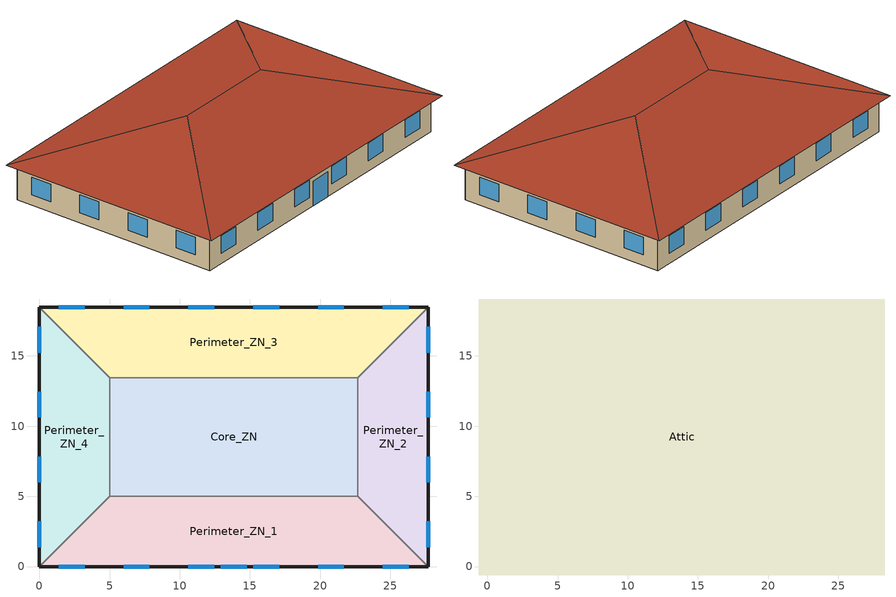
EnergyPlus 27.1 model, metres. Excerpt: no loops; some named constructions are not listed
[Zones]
Core_ZN
 floor ground (ext-slab): 5,13.46 22.69,13.46 22.69,5 5,5 z0
 wall to Perimeter_ZN_1 (int-walls): 5,5 22.69,5 z0:3.05
 wall to Perimeter_ZN_2 (int-walls): 22.69,5 22.69,13.46 z0:3.05
 wall to Perimeter_ZN_3 (int-walls): 22.69,13.46 5,13.46 z0:3.05
 wall to Perimeter_ZN_4 (int-walls): 5,13.46 5,5 z0:3.05
Perimeter_ZN_1
 floor ground (ext-slab): 27.69,0 0,0 5,5 22.69,5 z0
 wall outside (ext-walls): 0,0 27.69,0 z0:3.05
 wall to Perimeter_ZN_4 (int-walls): 5,5 0,0 z0:3.05
 wall to Perimeter_ZN_2 (int-walls): 27.69,0 22.69,5 z0:3.05
 window (TCwindow): 1.39,0 3.22,0 z0.9:2.42
 window (window_south): 6.01,0 7.84,0 / 10.62,0 12.45,0 / 15.24,0 17.07,0 / 19.85,0 21.68,0 / 24.47,0 26.3,0 z0.9:2.42; 12.93,0 14.76,0 z0:2.13
Perimeter_ZN_2
 floor ground (ext-slab): 22.69,13.46 27.69,18.46 27.69,0 22.69,5 z0
 wall outside (ext-walls): 27.69,0 27.69,18.46 z0:3.05
 wall to Perimeter_ZN_3 (int-walls): 27.69,18.46 22.69,13.46 z0:3.05
 window (window_east): 27.69,15.24 27.69,17.07 / 27.69,10.62 27.69,12.45 / 27.69,6.01 27.69,7.84 / 27.69,1.39 27.69,3.22 z0.9:2.42
Perimeter_ZN_3
 floor ground (ext-slab): 5,13.46 0,18.46 27.69,18.46 22.69,13.46 z0
 wall outside (ext-walls): 27.69,18.46 0,18.46 z0:3.05
 wall to Perimeter_ZN_4 (int-walls): 0,18.46 5,13.46 z0:3.05
 window (window_north): 26.3,18.46 24.47,18.46 / 21.68,18.46 19.85,18.46 / 17.07,18.46 15.24,18.46 / 12.45,18.46 10.62,18.46 / 7.84,18.46 6.01,18.46 / 3.22,18.46 1.39,18.46 z0.9:2.42
Perimeter_ZN_4
 floor ground (ext-slab): 5,5 0,0 0,18.46 5,13.46 z0
 wall outside (ext-walls): 0,18.46 0,0 z0:3.05
 window (window_west): 0,3.22 0,1.39 / 0,7.84 0,6.01 / 0,12.45 0,10.62 / 0,17.07 0,15.24 z0.9:2.42
Attic
 floor ground (exposed-floor): -0.6,19.06 0,18.46 0,0 -0.6,-0.6 z3.05; 0,0 27.69,0 28.29,-0.6 -0.6,-0.6 z3.05; 28.29,19.06 28.29,-0.6 27.69,0 27.69,18.46 z3.05; -0.6,19.06 28.29,19.06 27.69,18.46 0,18.46 z3.05
 floor to Perimeter_ZN_1 (INT-FLOOR-TOPSIDE): 0,0 5,5 22.69,5 27.69,0 z3.05
 floor to Perimeter_ZN_4 (INT-FLOOR-TOPSIDE): 5,13.46 5,5 0,0 0,18.46 z3.05
 floor to Perimeter_ZN_2 (INT-FLOOR-TOPSIDE): 22.69,5 22.69,13.46 27.69,18.46 27.69,0 z3.05
 floor to Core_ZN (INT-FLOOR-TOPSIDE): 5,13.46 22.69,13.46 22.69,5 5,5 z3.05
 floor to Perimeter_ZN_3 (INT-FLOOR-TOPSIDE): 0,18.46 27.69,18.46 22.69,13.46 5,13.46 z3.05
 roof outside (roofs): 28.29,19.06,3.05 -0.6,19.06,3.05 9.23,9.23,6.33 18.46,9.23,6.33; -0.6,19.06,3.05 -0.6,-0.6,3.05 9.23,9.23,6.33; 28.29,-0.6,3.05 28.29,19.06,3.05 18.46,9.23,6.33; -0.6,-0.6,3.05 28.29,-0.6,3.05 18.46,9.23,6.33 9.23,9.23,6.33
[MaterialProperty:GlazingSpectralData]
WO18RT80SP: 0.3, 0, 0.04, 0.04, 0.305, 0, 0.04, 0.04, 0.31, 0, 0.04, 0.04, 0.315, 0, 0.04, 0.04, 0.32, 0, 0.04, 0.04, 0.325, 0, 0.04, 0.04, 0.33, 0, 0.04, 0.04, 0.335, 0, 0.04, 0.04, 0.34, 0, 0.04, 0.04, 0.345, 0, 0.04, 0.04, 0.35, 0, 0.04, 0.04, 0.355, 0, 0.04, 0.04, 0.36, 0, 0.04, 0.04, 0.365, 0, 0.04, 0.04, 0.37, 0, 0.04, 0.04, 0.375, 0, 0.04, 0.04, 0.38, 0, 0.04, 0.04, 0.385, 0, 0.04, 0.04, 0.39, 0, 0.04, 0.04, 0.395, 0, 0.04, 0.04, 0.4, 0, 0.04, 0.04, 0.405, 0, 0.04, 0.04, 0.41, 0.001, 0.04, 0.04, 0.415, 0.003, 0.04, 0.04, 0.42, 0.006, 0.04, 0.04, 0.425, 0.011, 0.04, 0.04, 0.43, 0.015, 0.041, 0.041, 0.435, 0.023, 0.041, 0.041, 0.44, 0.029, 0.041, 0.041, 0.445, 0.034, 0.041, 0.041, 0.45, 0.039, 0.042, 0.042, 0.455, 0.043, 0.042, 0.042, 0.46, 0.046, 0.042, 0.042, 0.465, 0.051, 0.042, 0.042, 0.47, 0.06, 0.042, 0.042, 0.475, 0.073, 0.043, 0.043, 0.48, 0.094, 0.044, 0.044, 0.485, 0.118, 0.045, 0.045, 0.49, 0.144, 0.046, 0.046, 0.495, 0.161, 0.046, 0.046, 0.5, 0.157, 0.046, 0.046, 0.505, 0.128, 0.045, 0.045, 0.51, 0.09, 0.044, 0.044, 0.515, 0.06, 0.042, 0.042, 0.52, 0.043, 0.042, 0.042, 0.525, 0.036, 0.041, 0.041, 0.53, 0.034, 0.041, 0.041, 0.535, 0.035, 0.041, 0.041, 0.54, 0.039, 0.042, 0.042, 0.545, 0.044, 0.042, 0.042, 0.55, 0.05, 0.042, 0.042, 0.555, 0.056, 0.042, 0.042, 0.56, 0.061, 0.042, 0.042, 0.565, 0.064, 0.043, 0.043, 0.57, 0.065, 0.043, 0.043, 0.575, 0.065, 0.043, 0.043, 0.58, 0.064, 0.043, 0.043, 0.585, 0.061, 0.042, 0.042, 0.59, 0.06, 0.042, 0.042, 0.595, 0.058, 0.042, 0.042, 0.6, 0.057, 0.042, 0.042, 0.605, 0.057, 0.042, 0.042, 0.61, 0.058, 0.042, 0.042, 0.615, 0.059, 0.042, 0.042, 0.62, 0.06, 0.042, 0.042, 0.625, 0.062, 0.042, 0.042, 0.63, 0.063, 0.043, 0.043, 0.635, 0.065, 0.043, 0.043, 0.64, 0.069, 0.043, 0.043, 0.645, 0.073, 0.043, 0.043, 0.65, 0.078, 0.043, 0.043, 0.655, 0.084, 0.043, 0.043, 0.66, 0.09, 0.044, 0.044, 0.665, 0.096, 0.044, 0.044, 0.67, 0.103, 0.044, 0.044, 0.675, 0.111, 0.044, 0.044, 0.68, 0.12, 0.045, 0.045, 0.685, 0.128, 0.045, 0.045, 0.69, 0.139, 0.046, 0.046, 0.695, 0.151, 0.046, 0.046, 0.7, 0.164, 0.047, 0.047, 0.705, 0.18, 0.047, 0.047, 0.71, 0.197, 0.048, 0.048, 0.715, 0.215, 0.049, 0.049, 0.72, 0.234, 0.049, 0.049, 0.725, 0.255, 0.05, 0.05, 0.73, 0.275, 0.051, 0.051, 0.735, 0.296, 0.052, 0.052, 0.74, 0.319, 0.053, 0.053, 0.745, 0.341, 0.054, 0.054, 0.75, 0.361, 0.054, 0.054, 0.755, 0.38, 0.055, 0.055, 0.76, 0.401, 0.056, 0.056, 0.765, 0.419, 0.057, 0.057, 0.77, 0.437, 0.057, 0.057, 0.775, 0.452, 0.058, 0.058, 0.78, 0.466, 0.059, 0.059, 0.785, 0.482, 0.059, 0.059, 0.79, 0.496, 0.06, 0.06, 0.795, 0.509, 0.06, 0.06, 0.8, 0.52, 0.061, 0.061, 0.805, 0.53, 0.061, 0.061, 0.81, 0.538, 0.062, 0.062, 0.815, 0.546, 0.062, 0.062, 0.82, 0.553, 0.062, 0.062, 0.825, 0.555, 0.062, 0.062, 0.83, 0.558, 0.062, 0.062, 0.835, 0.557, 0.062, 0.062, 0.84, 0.555, 0.062, 0.062, 0.845, 0.553, 0.062, 0.062, 0.85, 0.555, 0.062, 0.062, 0.855, 0.556, 0.062, 0.062, 0.86, 0.556, 0.062, 0.062, 0.865, 0.553, 0.062, 0.062, 0.87, 0.553, 0.062, 0.062, 0.875, 0.553, 0.062, 0.062, 0.88, 0.547, 0.062, 0.062, 0.885, 0.547, 0.062, 0.062, 0.89, 0.543, 0.062, 0.062, 0.895, 0.537, 0.061, 0.061, 0.9, 0.529, 0.061, 0.061, 0.905, 0.518, 0.061, 0.061, 0.91, 0.509, 0.06, 0.06, 0.915, 0.498, 0.06, 0.06, 0.92, 0.488, 0.06, 0.06, 0.925, 0.481, 0.059, 0.059, 0.93, 0.471, 0.059, 0.059, 0.935, 0.463, 0.059, 0.059, 0.94, 0.451, 0.058, 0.058, 0.945, 0.445, 0.058, 0.058, 0.95, 0.435, 0.057, 0.057, 0.955, 0.426, 0.057, 0.057, 0.96, 0.418, 0.057, 0.057, 0.965, 0.41, 0.056, 0.056, 0.97, 0.404, 0.056, 0.056, 0.975, 0.399, 0.056, 0.056, 0.98, 0.396, 0.056, 0.056, 0.985, 0.392, 0.056, 0.056, 0.99, 0.39, 0.056, 0.056, 0.995, 0.385, 0.055, 0.055, 1, 0.384, 0.055, 0.055, 1.005, 0.382, 0.055, 0.055, 1.01, 0.38, 0.055, 0.055, 1.015, 0.379, 0.055, 0.055, 1.02, 0.378, 0.055, 0.055, 1.025, 0.377, 0.055, 0.055, 1.03, 0.377, 0.055, 0.055, 1.035, 0.378, 0.055, 0.055, 1.04, 0.379, 0.055, 0.055, 1.045, 0.38, 0.055, 0.055, 1.05, 0.382, 0.055, 0.055, 1.055, 0.386, 0.055, 0.055, 1.06, 0.389, 0.056, 0.056, 1.065, 0.395, 0.056, 0.056, 1.07, 0.4, 0.056, 0.056, 1.075, 0.404, 0.056, 0.056, 1.08, 0.413, 0.057, 0.057, 1.085, 0.421, 0.057, 0.057, 1.09, 0.428, 0.057, 0.057, 1.095, 0.436, 0.057, 0.057, 1.1, 0.448, 0.058, 0.058, 1.105, 0.458, 0.058, 0.058, 1.11, 0.485, 0.059, 0.059, 1.115, 0.5, 0.06, 0.06, 1.12, 0.529, 0.061, 0.061, 1.125, 0.54, 0.062, 0.062, 1.13, 0.557, 0.062, 0.062, 1.135, 0.569, 0.063, 0.063, 1.14, 0.588, 0.064, 0.064, 1.145, 0.598, 0.064, 0.064, 1.15, 0.612, 0.064, 0.064, 1.155, 0.619, 0.065, 0.065, 1.16, 0.627, 0.065, 0.065, 1.165, 0.629, 0.065, 0.065, 1.17, 0.627, 0.065, 0.065, 1.175, 0.624, 0.065, 0.065, 1.18, 0.618, 0.065, 0.065, 1.185, 0.611, 0.064, 0.064, 1.19, 0.601, 0.064, 0.064, 1.195, 0.6, 0.064, 0.064, 1.2, 0.605, 0.064, 0.064, 1.205, 0.611, 0.064, 0.064, 1.21, 0.619, 0.065, 0.065, 1.215, 0.625, 0.065, 0.065, 1.22, 0.634, 0.065, 0.065, 1.225, 0.64, 0.066, 0.066, 1.23, 0.644, 0.066, 0.066, 1.235, 0.647, 0.066, 0.066, 1.24, 0.65, 0.066, 0.066, 1.245, 0.653, 0.066, 0.066, 1.25, 0.656, 0.066, 0.066, 1.255, 0.658, 0.066, 0.066, 1.26, 0.661, 0.066, 0.066, 1.265, 0.662, 0.066, 0.066, 1.27, 0.667, 0.067, 0.067, 1.275, 0.668, 0.067, 0.067, 1.28, 0.671, 0.067, 0.067, 1.285, 0.675, 0.067, 0.067, 1.29, 0.678, 0.067, 0.067, 1.295, 0.679, 0.067, 0.067, 1.3, 0.682, 0.067, 0.067, 1.305, 0.684, 0.067, 0.067, 1.31, 0.687, 0.067, 0.067, 1.315, 0.689, 0.068, 0.068, 1.32, 0.692, 0.068, 0.068, 1.325, 0.693, 0.068, 0.068, 1.33, 0.695, 0.068, 0.068, 1.335, 0.697, 0.068, 0.068, 1.34, 0.698, 0.068, 0.068, 1.345, 0.698, 0.068, 0.068, 1.35, 0.698, 0.068, 0.068, 1.355, 0.695, 0.068, 0.068, 1.36, 0.692, 0.068, 0.068, 1.365, 0.692, 0.068, 0.068, 1.37, 0.687, 0.067, 0.067, 1.375, 0.682, 0.067, 0.067, 1.38, 0.676, 0.067, 0.067, 1.385, 0.678, 0.067, 0.067, 1.39, 0.676, 0.067, 0.067, 1.395, 0.675, 0.067, 0.067, 1.4, 0.676, 0.067, 0.067, 1.405, 0.675, 0.067, 0.067, 1.41, 0.671, 0.067, 0.067, 1.415, 0.67, 0.067, 0.067, 1.42, 0.673, 0.067, 0.067, 1.425, 0.671, 0.067, 0.067, 1.43, 0.668, 0.067, 0.067, 1.435, 0.67, 0.067, 0.067, 1.44, 0.67, 0.067, 0.067, 1.445, 0.668, 0.067, 0.067, 1.45, 0.67, 0.067, 0.067, 1.455, 0.67, 0.067, 0.067, 1.46, 0.673, 0.067, 0.067, 1.465, 0.676, 0.067, 0.067, 1.47, 0.681, 0.067, 0.067, 1.475, 0.684, 0.067, 0.067, 1.48, 0.689, 0.068, 0.068, 1.485, 0.69, 0.068, 0.068, 1.49, 0.695, 0.068, 0.068, 1.495, 0.698, 0.068, 0.068, 1.5, 0.703, 0.068, 0.068, 1.505, 0.706, 0.068, 0.068, 1.51, 0.711, 0.068, 0.068, 1.515, 0.714, 0.069, 0.069, 1.52, 0.718, 0.069, 0.069, 1.525, 0.719, 0.069, 0.069, 1.53, 0.724, 0.069, 0.069, 1.535, 0.724, 0.069, 0.069, 1.54, 0.728, 0.069, 0.069, 1.545, 0.728, 0.069, 0.069, 1.55, 0.728, 0.069, 0.069, 1.555, 0.728, 0.069, 0.069, 1.56, 0.728, 0.069, 0.069, 1.565, 0.728, 0.069, 0.069, 1.57, 0.728, 0.069, 0.069, 1.575, 0.728, 0.069, 0.069, 1.58, 0.729, 0.069, 0.069, 1.585, 0.731, 0.069, 0.069, 1.59, 0.733, 0.069, 0.069, 1.595, 0.735, 0.069, 0.069, 1.6, 0.736, 0.069, 0.069, 1.605, 0.738, 0.07, 0.07, 1.61, 0.74, 0.07, 0.07, 1.615, 0.741, 0.07, 0.07, 1.62, 0.741, 0.07, 0.07, 1.625, 0.741, 0.07, 0.07, 1.63, 0.741, 0.07, 0.07, 1.635, 0.741, 0.07, 0.07, 1.64, 0.741, 0.07, 0.07, 1.645, 0.743, 0.07, 0.07, 1.65, 0.741, 0.07, 0.07, 1.655, 0.74, 0.07, 0.07, 1.66, 0.736, 0.069, 0.069, 1.665, 0.735, 0.069, 0.069, 1.67, 0.724, 0.069, 0.069, 1.675, 0.716, 0.069, 0.069, 1.68, 0.698, 0.068, 0.068, 1.685, 0.673, 0.067, 0.067, 1.69, 0.608, 0.064, 0.064, 1.695, 0.574, 0.063, 0.063, 1.7, 0.521, 0.061, 0.061, 1.705, 0.493, 0.06, 0.06, 1.71, 0.499, 0.06, 0.06, 1.715, 0.507, 0.06, 0.06, 1.72, 0.512, 0.06, 0.06, 1.725, 0.526, 0.061, 0.061, 1.73, 0.548, 0.062, 0.062, 1.735, 0.546, 0.062, 0.062, 1.74, 0.533, 0.061, 0.061, 1.745, 0.527, 0.061, 0.061, 1.75, 0.522, 0.061, 0.061, 1.755, 0.53, 0.061, 0.061, 1.76, 0.552, 0.062, 0.062, 1.765, 0.568, 0.063, 0.063, 1.77, 0.589, 0.064, 0.064, 1.775, 0.6, 0.064, 0.064, 1.78, 0.619, 0.065, 0.065, 1.785, 0.625, 0.065, 0.065, 1.79, 0.63, 0.065, 0.065, 1.795, 0.632, 0.065, 0.065, 1.8, 0.635, 0.065, 0.065, 1.805, 0.637, 0.065, 0.065, 1.81, 0.638, 0.066, 0.066, 1.815, 0.638, 0.066, 0.066, 1.82, 0.638, 0.066, 0.066, 1.825, 0.64, 0.066, 0.066, 1.83, 0.646, 0.066, 0.066, 1.835, 0.649, 0.066, 0.066, 1.84, 0.656, 0.066, 0.066, 1.845, 0.658, 0.066, 0.066, 1.85, 0.667, 0.067, 0.067, 1.855, 0.673, 0.067, 0.067, 1.86, 0.681, 0.067, 0.067, 1.865, 0.681, 0.067, 0.067, 1.87, 0.684, 0.067, 0.067, 1.875, 0.687, 0.067, 0.067, 1.88, 0.687, 0.067, 0.067, 1.885, 0.685, 0.067, 0.067, 1.89, 0.685, 0.067, 0.067, 1.895, 0.685, 0.067, 0.067, 1.9, 0.689, 0.068, 0.068, 1.905, 0.682, 0.067, 0.067, 1.91, 0.682, 0.067, 0.067, 1.915, 0.679, 0.067, 0.067, 1.92, 0.681, 0.067, 0.067, 1.925, 0.678, 0.067, 0.067, 1.93, 0.679, 0.067, 0.067, 1.935, 0.679, 0.067, 0.067, 1.94, 0.679, 0.067, 0.067, 1.945, 0.681, 0.067, 0.067, 1.95, 0.684, 0.067, 0.067, 1.955, 0.685, 0.067, 0.067, 1.96, 0.687, 0.067, 0.067, 1.965, 0.685, 0.067, 0.067, 1.97, 0.685, 0.067, 0.067, 1.975, 0.687, 0.067, 0.067, 1.98, 0.684, 0.067, 0.067, 1.985, 0.684, 0.067, 0.067, 1.99, 0.682, 0.067, 0.067, 1.995, 0.681, 0.067, 0.067, 2, 0.678, 0.067, 0.067, 2.005, 0.673, 0.067, 0.067, 2.01, 0.662, 0.066, 0.066, 2.015, 0.655, 0.066, 0.066, 2.02, 0.646, 0.066, 0.066, 2.025, 0.638, 0.066, 0.066, 2.03, 0.63, 0.065, 0.065, 2.035, 0.622, 0.065, 0.065, 2.04, 0.614, 0.065, 0.065, 2.045, 0.608, 0.064, 0.064, 2.05, 0.598, 0.064, 0.064, 2.055, 0.593, 0.064, 0.064, 2.06, 0.582, 0.063, 0.063, 2.065, 0.575, 0.063, 0.063, 2.07, 0.569, 0.063, 0.063, 2.075, 0.568, 0.063, 0.063, 2.08, 0.565, 0.063, 0.063, 2.085, 0.565, 0.063, 0.063, 2.09, 0.566, 0.063, 0.063, 2.095, 0.566, 0.063, 0.063, 2.1, 0.57, 0.063, 0.063, 2.105, 0.571, 0.063, 0.063, 2.11, 0.575, 0.063, 0.063, 2.115, 0.577, 0.063, 0.063, 2.12, 0.581, 0.063, 0.063, 2.125, 0.582, 0.063, 0.063, 2.13, 0.582, 0.063, 0.063, 2.135, 0.581, 0.063, 0.063, 2.14, 0.582, 0.063, 0.063, 2.145, 0.583, 0.063, 0.063, 2.15, 0.586, 0.063, 0.063, 2.155, 0.585, 0.063, 0.063, 2.16, 0.585, 0.063, 0.063, 2.165, 0.585, 0.063, 0.063, 2.17, 0.585, 0.063, 0.063, 2.175, 0.585, 0.063, 0.063, 2.18, 0.583, 0.063, 0.063, 2.185, 0.581, 0.063, 0.063, 2.19, 0.573, 0.063, 0.063, 2.195, 0.569, 0.063, 0.063, 2.2, 0.56, 0.062, 0.062, 2.205, 0.556, 0.062, 0.062, 2.21, 0.551, 0.062, 0.062, 2.215, 0.545, 0.062, 0.062, 2.22, 0.532, 0.061, 0.061, 2.225, 0.521, 0.061, 0.061, 2.23, 0.505, 0.06, 0.06, 2.235, 0.486, 0.059, 0.059, 2.24, 0.456, 0.058, 0.058, 2.245, 0.429, 0.057, 0.057, 2.25, 0.375, 0.055, 0.055, 2.255, 0.33, 0.053, 0.053, 2.26, 0.263, 0.051, 0.051, 2.265, 0.22, 0.049, 0.049, 2.27, 0.167, 0.047, 0.047, 2.275, 0.142, 0.046, 0.046, 2.28, 0.111, 0.044, 0.044, 2.285, 0.093, 0.044, 0.044, 2.29, 0.076, 0.043, 0.043, 2.295, 0.063, 0.043, 0.043, 2.3, 0.052, 0.042, 0.042, 2.305, 0.049, 0.042, 0.042, 2.31, 0.057, 0.042, 0.042, 2.315, 0.068, 0.043, 0.043, 2.32, 0.084, 0.043, 0.043, 2.325, 0.089, 0.044, 0.044, 2.33, 0.097, 0.044, 0.044, 2.335, 0.099, 0.044, 0.044, 2.34, 0.1, 0.044, 0.044, 2.345, 0.1, 0.044, 0.044, 2.35, 0.101, 0.044, 0.044, 2.355, 0.11, 0.044, 0.044, 2.36, 0.121, 0.045, 0.045, 2.365, 0.125, 0.045, 0.045, 2.37, 0.13, 0.045, 0.045, 2.375, 0.132, 0.045, 0.045, 2.38, 0.131, 0.045, 0.045, 2.385, 0.131, 0.045, 0.045, 2.39, 0.134, 0.045, 0.045, 2.395, 0.138, 0.046, 0.046, 2.4, 0.143, 0.046, 0.046, 2.405, 0.148, 0.046, 0.046, 2.41, 0.153, 0.046, 0.046, 2.415, 0.152, 0.046, 0.046, 2.42, 0.149, 0.046, 0.046, 2.425, 0.144, 0.046, 0.046, 2.43, 0.132, 0.045, 0.045, 2.435, 0.128, 0.045, 0.045, 2.44, 0.125, 0.045, 0.045, 2.445, 0.124, 0.045, 0.045, 2.45, 0.116, 0.045, 0.045, 2.455, 0.113, 0.045, 0.045, 2.46, 0.114, 0.045, 0.045, 2.465, 0.117, 0.045, 0.045, 2.47, 0.126, 0.045, 0.045, 2.475, 0.128, 0.045, 0.045, 2.48, 0.129, 0.045, 0.045, 2.485, 0.135, 0.045, 0.045, 2.49, 0.145, 0.046, 0.046, 2.495, 0.15, 0.046, 0.046, 2.5, 0.155, 0.046, 0.046
WO18RT85SP: 0.3, 0, 0.04, 0.04, 0.305, 0, 0.04, 0.04, 0.31, 0, 0.04, 0.04, 0.315, 0, 0.04, 0.04, 0.32, 0, 0.04, 0.04, 0.325, 0, 0.04, 0.04, 0.33, 0, 0.04, 0.04, 0.335, 0, 0.04, 0.04, 0.34, 0, 0.04, 0.04, 0.345, 0, 0.04, 0.04, 0.35, 0, 0.04, 0.04, 0.355, 0, 0.04, 0.04, 0.36, 0, 0.04, 0.04, 0.365, 0, 0.04, 0.04, 0.37, 0, 0.04, 0.04, 0.375, 0, 0.04, 0.04, 0.38, 0, 0.04, 0.04, 0.385, 0, 0.04, 0.04, 0.39, 0, 0.04, 0.04, 0.395, 0, 0.04, 0.04, 0.4, 0, 0.04, 0.04, 0.405, 0, 0.04, 0.04, 0.41, 0, 0.04, 0.04, 0.415, 0.001, 0.04, 0.04, 0.42, 0.003, 0.04, 0.04, 0.425, 0.006, 0.04, 0.04, 0.43, 0.009, 0.04, 0.04, 0.435, 0.014, 0.041, 0.041, 0.44, 0.018, 0.041, 0.041, 0.445, 0.022, 0.041, 0.041, 0.45, 0.025, 0.041, 0.041, 0.455, 0.028, 0.041, 0.041, 0.46, 0.03, 0.041, 0.041, 0.465, 0.034, 0.041, 0.041, 0.47, 0.04, 0.042, 0.042, 0.475, 0.05, 0.042, 0.042, 0.48, 0.067, 0.043, 0.043, 0.485, 0.087, 0.043, 0.043, 0.49, 0.108, 0.044, 0.044, 0.495, 0.123, 0.045, 0.045, 0.5, 0.119, 0.045, 0.045, 0.505, 0.094, 0.044, 0.044, 0.51, 0.062, 0.042, 0.042, 0.515, 0.039, 0.042, 0.042, 0.52, 0.026, 0.041, 0.041, 0.525, 0.021, 0.041, 0.041, 0.53, 0.02, 0.041, 0.041, 0.535, 0.021, 0.041, 0.041, 0.54, 0.024, 0.041, 0.041, 0.545, 0.027, 0.041, 0.041, 0.55, 0.031, 0.041, 0.041, 0.555, 0.036, 0.041, 0.041, 0.56, 0.04, 0.042, 0.042, 0.565, 0.042, 0.042, 0.042, 0.57, 0.043, 0.042, 0.042, 0.575, 0.043, 0.042, 0.042, 0.58, 0.042, 0.042, 0.042, 0.585, 0.04, 0.042, 0.042, 0.59, 0.039, 0.042, 0.042, 0.595, 0.038, 0.042, 0.042, 0.6, 0.037, 0.041, 0.041, 0.605, 0.037, 0.041, 0.041, 0.61, 0.038, 0.042, 0.042, 0.615, 0.039, 0.042, 0.042, 0.62, 0.04, 0.042, 0.042, 0.625, 0.041, 0.042, 0.042, 0.63, 0.042, 0.042, 0.042, 0.635, 0.044, 0.042, 0.042, 0.64, 0.047, 0.042, 0.042, 0.645, 0.05, 0.042, 0.042, 0.65, 0.054, 0.042, 0.042, 0.655, 0.059, 0.042, 0.042, 0.66, 0.064, 0.043, 0.043, 0.665, 0.069, 0.043, 0.043, 0.67, 0.075, 0.043, 0.043, 0.675, 0.081, 0.043, 0.043, 0.68, 0.089, 0.044, 0.044, 0.685, 0.096, 0.044, 0.044, 0.69, 0.106, 0.044, 0.044, 0.695, 0.116, 0.045, 0.045, 0.7, 0.129, 0.045, 0.045, 0.705, 0.143, 0.046, 0.046, 0.71, 0.159, 0.046, 0.046, 0.715, 0.176, 0.047, 0.047, 0.72, 0.195, 0.048, 0.048, 0.725, 0.215, 0.049, 0.049, 0.73, 0.236, 0.049, 0.049, 0.735, 0.257, 0.05, 0.05, 0.74, 0.28, 0.051, 0.051, 0.745, 0.303, 0.052, 0.052, 0.75, 0.324, 0.053, 0.053, 0.755, 0.345, 0.054, 0.054, 0.76, 0.367, 0.055, 0.055, 0.765, 0.386, 0.055, 0.055, 0.77, 0.405, 0.056, 0.056, 0.775, 0.421, 0.057, 0.057, 0.78, 0.437, 0.057, 0.057, 0.785, 0.454, 0.058, 0.058, 0.79, 0.469, 0.059, 0.059, 0.795, 0.483, 0.059, 0.059, 0.8, 0.496, 0.06, 0.06, 0.805, 0.507, 0.06, 0.06, 0.81, 0.516, 0.061, 0.061, 0.815, 0.524, 0.061, 0.061, 0.82, 0.532, 0.061, 0.061, 0.825, 0.535, 0.061, 0.061, 0.83, 0.538, 0.062, 0.062, 0.835, 0.537, 0.061, 0.061, 0.84, 0.536, 0.061, 0.061, 0.845, 0.533, 0.061, 0.061, 0.85, 0.535, 0.061, 0.061, 0.855, 0.537, 0.061, 0.061, 0.86, 0.537, 0.061, 0.061, 0.865, 0.534, 0.061, 0.061, 0.87, 0.535, 0.061, 0.061, 0.875, 0.535, 0.061, 0.061, 0.88, 0.528, 0.061, 0.061, 0.885, 0.528, 0.061, 0.061, 0.89, 0.524, 0.061, 0.061, 0.895, 0.518, 0.061, 0.061, 0.9, 0.509, 0.06, 0.06, 0.905, 0.498, 0.06, 0.06, 0.91, 0.487, 0.059, 0.059, 0.915, 0.476, 0.059, 0.059, 0.92, 0.466, 0.059, 0.059, 0.925, 0.458, 0.058, 0.058, 0.93, 0.448, 0.058, 0.058, 0.935, 0.439, 0.058, 0.058, 0.94, 0.427, 0.057, 0.057, 0.945, 0.42, 0.057, 0.057, 0.95, 0.408, 0.056, 0.056, 0.955, 0.399, 0.056, 0.056, 0.96, 0.392, 0.056, 0.056, 0.965, 0.383, 0.055, 0.055, 0.97, 0.377, 0.055, 0.055, 0.975, 0.372, 0.055, 0.055, 0.98, 0.37, 0.055, 0.055, 0.985, 0.366, 0.055, 0.055, 0.99, 0.364, 0.055, 0.055, 0.995, 0.358, 0.054, 0.054, 1, 0.357, 0.054, 0.054, 1.005, 0.355, 0.054, 0.054, 1.01, 0.353, 0.054, 0.054, 1.015, 0.352, 0.054, 0.054, 1.02, 0.351, 0.054, 0.054, 1.025, 0.35, 0.054, 0.054, 1.03, 0.35, 0.054, 0.054, 1.035, 0.351, 0.054, 0.054, 1.04, 0.352, 0.054, 0.054, 1.045, 0.353, 0.054, 0.054, 1.05, 0.355, 0.054, 0.054, 1.055, 0.357, 0.054, 0.054, 1.06, 0.359, 0.054, 0.054, 1.065, 0.366, 0.055, 0.055, 1.07, 0.37, 0.055, 0.055, 1.075, 0.374, 0.055, 0.055, 1.08, 0.383, 0.055, 0.055, 1.085, 0.392, 0.056, 0.056, 1.09, 0.399, 0.056, 0.056, 1.095, 0.408, 0.056, 0.056, 1.1, 0.42, 0.057, 0.057, 1.105, 0.432, 0.057, 0.057, 1.11, 0.464, 0.059, 0.059, 1.115, 0.482, 0.059, 0.059, 1.12, 0.514, 0.061, 0.061, 1.125, 0.526, 0.061, 0.061, 1.13, 0.544, 0.062, 0.062, 1.135, 0.556, 0.062, 0.062, 1.14, 0.574, 0.063, 0.063, 1.145, 0.586, 0.063, 0.063, 1.15, 0.605, 0.064, 0.064, 1.155, 0.614, 0.065, 0.065, 1.16, 0.625, 0.065, 0.065, 1.165, 0.629, 0.065, 0.065, 1.17, 0.627, 0.065, 0.065, 1.175, 0.624, 0.065, 0.065, 1.18, 0.618, 0.065, 0.065, 1.185, 0.611, 0.064, 0.064, 1.19, 0.601, 0.064, 0.064, 1.195, 0.6, 0.064, 0.064, 1.2, 0.605, 0.064, 0.064, 1.205, 0.611, 0.064, 0.064, 1.21, 0.619, 0.065, 0.065, 1.215, 0.625, 0.065, 0.065, 1.22, 0.634, 0.065, 0.065, 1.225, 0.64, 0.066, 0.066, 1.23, 0.644, 0.066, 0.066, 1.235, 0.647, 0.066, 0.066, 1.24, 0.65, 0.066, 0.066, 1.245, 0.653, 0.066, 0.066, 1.25, 0.656, 0.066, 0.066, 1.255, 0.658, 0.066, 0.066, 1.26, 0.661, 0.066, 0.066, 1.265, 0.662, 0.066, 0.066, 1.27, 0.667, 0.067, 0.067, 1.275, 0.668, 0.067, 0.067, 1.28, 0.671, 0.067, 0.067, 1.285, 0.675, 0.067, 0.067, 1.29, 0.678, 0.067, 0.067, 1.295, 0.679, 0.067, 0.067, 1.3, 0.682, 0.067, 0.067, 1.305, 0.684, 0.067, 0.067, 1.31, 0.687, 0.067, 0.067, 1.315, 0.689, 0.068, 0.068, 1.32, 0.692, 0.068, 0.068, 1.325, 0.693, 0.068, 0.068, 1.33, 0.695, 0.068, 0.068, 1.335, 0.697, 0.068, 0.068, 1.34, 0.698, 0.068, 0.068, 1.345, 0.698, 0.068, 0.068, 1.35, 0.698, 0.068, 0.068, 1.355, 0.695, 0.068, 0.068, 1.36, 0.692, 0.068, 0.068, 1.365, 0.692, 0.068, 0.068, 1.37, 0.687, 0.067, 0.067, 1.375, 0.682, 0.067, 0.067, 1.38, 0.676, 0.067, 0.067, 1.385, 0.678, 0.067, 0.067, 1.39, 0.676, 0.067, 0.067, 1.395, 0.675, 0.067, 0.067, 1.4, 0.676, 0.067, 0.067, 1.405, 0.675, 0.067, 0.067, 1.41, 0.671, 0.067, 0.067, 1.415, 0.67, 0.067, 0.067, 1.42, 0.673, 0.067, 0.067, 1.425, 0.671, 0.067, 0.067, 1.43, 0.668, 0.067, 0.067, 1.435, 0.67, 0.067, 0.067, 1.44, 0.67, 0.067, 0.067, 1.445, 0.668, 0.067, 0.067, 1.45, 0.67, 0.067, 0.067, 1.455, 0.67, 0.067, 0.067, 1.46, 0.673, 0.067, 0.067, 1.465, 0.676, 0.067, 0.067, 1.47, 0.681, 0.067, 0.067, 1.475, 0.684, 0.067, 0.067, 1.48, 0.689, 0.068, 0.068, 1.485, 0.69, 0.068, 0.068, 1.49, 0.695, 0.068, 0.068, 1.495, 0.698, 0.068, 0.068, 1.5, 0.703, 0.068, 0.068, 1.505, 0.706, 0.068, 0.068, 1.51, 0.711, 0.068, 0.068, 1.515, 0.714, 0.069, 0.069, 1.52, 0.718, 0.069, 0.069, 1.525, 0.719, 0.069, 0.069, 1.53, 0.724, 0.069, 0.069, 1.535, 0.724, 0.069, 0.069, 1.54, 0.728, 0.069, 0.069, 1.545, 0.728, 0.069, 0.069, 1.55, 0.728, 0.069, 0.069, 1.555, 0.728, 0.069, 0.069, 1.56, 0.728, 0.069, 0.069, 1.565, 0.728, 0.069, 0.069, 1.57, 0.728, 0.069, 0.069, 1.575, 0.728, 0.069, 0.069, 1.58, 0.729, 0.069, 0.069, 1.585, 0.731, 0.069, 0.069, 1.59, 0.733, 0.069, 0.069, 1.595, 0.735, 0.069, 0.069, 1.6, 0.736, 0.069, 0.069, 1.605, 0.738, 0.07, 0.07, 1.61, 0.74, 0.07, 0.07, 1.615, 0.741, 0.07, 0.07, 1.62, 0.741, 0.07, 0.07, 1.625, 0.741, 0.07, 0.07, 1.63, 0.741, 0.07, 0.07, 1.635, 0.741, 0.07, 0.07, 1.64, 0.741, 0.07, 0.07, 1.645, 0.743, 0.07, 0.07, 1.65, 0.741, 0.07, 0.07, 1.655, 0.74, 0.07, 0.07, 1.66, 0.736, 0.069, 0.069, 1.665, 0.735, 0.069, 0.069, 1.67, 0.724, 0.069, 0.069, 1.675, 0.716, 0.069, 0.069, 1.68, 0.698, 0.068, 0.068, 1.685, 0.673, 0.067, 0.067, 1.69, 0.608, 0.064, 0.064, 1.695, 0.574, 0.063, 0.063, 1.7, 0.521, 0.061, 0.061, 1.705, 0.493, 0.06, 0.06, 1.71, 0.499, 0.06, 0.06, 1.715, 0.507, 0.06, 0.06, 1.72, 0.512, 0.06, 0.06, 1.725, 0.526, 0.061, 0.061, 1.73, 0.548, 0.062, 0.062, 1.735, 0.546, 0.062, 0.062, 1.74, 0.533, 0.061, 0.061, 1.745, 0.527, 0.061, 0.061, 1.75, 0.522, 0.061, 0.061, 1.755, 0.53, 0.061, 0.061, 1.76, 0.552, 0.062, 0.062, 1.765, 0.568, 0.063, 0.063, 1.77, 0.589, 0.064, 0.064, 1.775, 0.6, 0.064, 0.064, 1.78, 0.619, 0.065, 0.065, 1.785, 0.625, 0.065, 0.065, 1.79, 0.63, 0.065, 0.065, 1.795, 0.632, 0.065, 0.065, 1.8, 0.635, 0.065, 0.065, 1.805, 0.637, 0.065, 0.065, 1.81, 0.638, 0.066, 0.066, 1.815, 0.638, 0.066, 0.066, 1.82, 0.638, 0.066, 0.066, 1.825, 0.64, 0.066, 0.066, 1.83, 0.646, 0.066, 0.066, 1.835, 0.649, 0.066, 0.066, 1.84, 0.656, 0.066, 0.066, 1.845, 0.658, 0.066, 0.066, 1.85, 0.667, 0.067, 0.067, 1.855, 0.673, 0.067, 0.067, 1.86, 0.681, 0.067, 0.067, 1.865, 0.681, 0.067, 0.067, 1.87, 0.684, 0.067, 0.067, 1.875, 0.687, 0.067, 0.067, 1.88, 0.687, 0.067, 0.067, 1.885, 0.685, 0.067, 0.067, 1.89, 0.685, 0.067, 0.067, 1.895, 0.685, 0.067, 0.067, 1.9, 0.689, 0.068, 0.068, 1.905, 0.682, 0.067, 0.067, 1.91, 0.682, 0.067, 0.067, 1.915, 0.679, 0.067, 0.067, 1.92, 0.681, 0.067, 0.067, 1.925, 0.678, 0.067, 0.067, 1.93, 0.679, 0.067, 0.067, 1.935, 0.679, 0.067, 0.067, 1.94, 0.679, 0.067, 0.067, 1.945, 0.681, 0.067, 0.067, 1.95, 0.684, 0.067, 0.067, 1.955, 0.685, 0.067, 0.067, 1.96, 0.687, 0.067, 0.067, 1.965, 0.685, 0.067, 0.067, 1.97, 0.685, 0.067, 0.067, 1.975, 0.687, 0.067, 0.067, 1.98, 0.684, 0.067, 0.067, 1.985, 0.684, 0.067, 0.067, 1.99, 0.682, 0.067, 0.067, 1.995, 0.681, 0.067, 0.067, 2, 0.678, 0.067, 0.067, 2.005, 0.673, 0.067, 0.067, 2.01, 0.662, 0.066, 0.066, 2.015, 0.655, 0.066, 0.066, 2.02, 0.646, 0.066, 0.066, 2.025, 0.638, 0.066, 0.066, 2.03, 0.63, 0.065, 0.065, 2.035, 0.622, 0.065, 0.065, 2.04, 0.614, 0.065, 0.065, 2.045, 0.608, 0.064, 0.064, 2.05, 0.598, 0.064, 0.064, 2.055, 0.593, 0.064, 0.064, 2.06, 0.582, 0.063, 0.063, 2.065, 0.575, 0.063, 0.063, 2.07, 0.569, 0.063, 0.063, 2.075, 0.568, 0.063, 0.063, 2.08, 0.565, 0.063, 0.063, 2.085, 0.565, 0.063, 0.063, 2.09, 0.566, 0.063, 0.063, 2.095, 0.566, 0.063, 0.063, 2.1, 0.57, 0.063, 0.063, 2.105, 0.571, 0.063, 0.063, 2.11, 0.575, 0.063, 0.063, 2.115, 0.577, 0.063, 0.063, 2.12, 0.581, 0.063, 0.063, 2.125, 0.582, 0.063, 0.063, 2.13, 0.582, 0.063, 0.063, 2.135, 0.581, 0.063, 0.063, 2.14, 0.582, 0.063, 0.063, 2.145, 0.583, 0.063, 0.063, 2.15, 0.586, 0.063, 0.063, 2.155, 0.585, 0.063, 0.063, 2.16, 0.585, 0.063, 0.063, 2.165, 0.585, 0.063, 0.063, 2.17, 0.585, 0.063, 0.063, 2.175, 0.585, 0.063, 0.063, 2.18, 0.583, 0.063, 0.063, 2.185, 0.581, 0.063, 0.063, 2.19, 0.573, 0.063, 0.063, 2.195, 0.569, 0.063, 0.063, 2.2, 0.56, 0.062, 0.062, 2.205, 0.556, 0.062, 0.062, 2.21, 0.551, 0.062, 0.062, 2.215, 0.545, 0.062, 0.062, 2.22, 0.532, 0.061, 0.061, 2.225, 0.521, 0.061, 0.061, 2.23, 0.505, 0.06, 0.06, 2.235, 0.486, 0.059, 0.059, 2.24, 0.456, 0.058, 0.058, 2.245, 0.429, 0.057, 0.057, 2.25, 0.375, 0.055, 0.055, 2.255, 0.33, 0.053, 0.053, 2.26, 0.263, 0.051, 0.051, 2.265, 0.22, 0.049, 0.049, 2.27, 0.167, 0.047, 0.047, 2.275, 0.142, 0.046, 0.046, 2.28, 0.111, 0.044, 0.044, 2.285, 0.093, 0.044, 0.044, 2.29, 0.076, 0.043, 0.043, 2.295, 0.063, 0.043, 0.043, 2.3, 0.052, 0.042, 0.042, 2.305, 0.049, 0.042, 0.042, 2.31, 0.057, 0.042, 0.042, 2.315, 0.068, 0.043, 0.043, 2.32, 0.084, 0.043, 0.043, 2.325, 0.089, 0.044, 0.044, 2.33, 0.097, 0.044, 0.044, 2.335, 0.099, 0.044, 0.044, 2.34, 0.1, 0.044, 0.044, 2.345, 0.1, 0.044, 0.044, 2.35, 0.101, 0.044, 0.044, 2.355, 0.11, 0.044, 0.044, 2.36, 0.121, 0.045, 0.045, 2.365, 0.125, 0.045, 0.045, 2.37, 0.13, 0.045, 0.045, 2.375, 0.132, 0.045, 0.045, 2.38, 0.131, 0.045, 0.045, 2.385, 0.131, 0.045, 0.045, 2.39, 0.134, 0.045, 0.045, 2.395, 0.138, 0.046, 0.046, 2.4, 0.143, 0.046, 0.046, 2.405, 0.148, 0.046, 0.046, 2.41, 0.153, 0.046, 0.046, 2.415, 0.152, 0.046, 0.046, 2.42, 0.149, 0.046, 0.046, 2.425, 0.144, 0.046, 0.046, 2.43, 0.132, 0.045, 0.045, 2.435, 0.128, 0.045, 0.045, 2.44, 0.125, 0.045, 0.045, 2.445, 0.124, 0.045, 0.045, 2.45, 0.116, 0.045, 0.045, 2.455, 0.113, 0.045, 0.045, 2.46, 0.114, 0.045, 0.045, 2.465, 0.117, 0.045, 0.045, 2.47, 0.126, 0.045, 0.045, 2.475, 0.128, 0.045, 0.045, 2.48, 0.129, 0.045, 0.045, 2.485, 0.135, 0.045, 0.045, 2.49, 0.145, 0.046, 0.046, 2.495, 0.15, 0.046, 0.046, 2.5, 0.155, 0.046, 0.046
